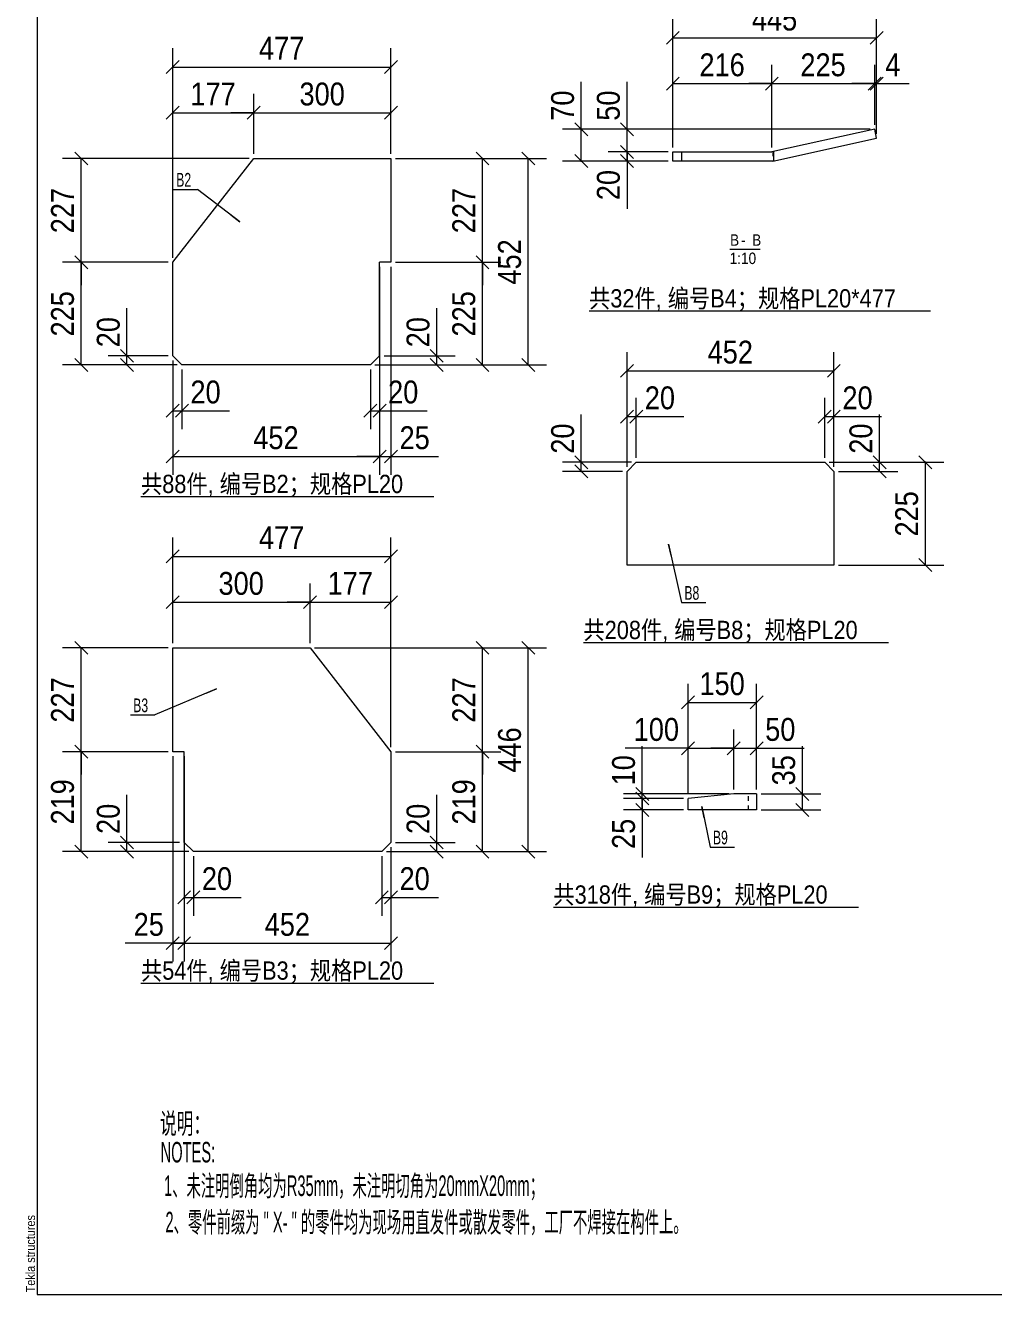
# Model space of a CAD drawing. Header units: inches. Extents: x 0 to 1938, y -2180 to 0.
# Drawn here: x 652.4 to 864, y -2180 to -1902.5 of the extents above; entities that cross this region are included whole.
import ezdxf

# ---------------------------------------------------------------- set-up
doc = ezdxf.new("R2010")
doc.units = ezdxf.units.IN
doc.header["$MEASUREMENT"] = 0
doc.linetypes.add('XKITLINE00', pattern=[0])
doc.linetypes.add('XKITLINE01', pattern=[4, 1, -1, 1, -1])
for name, color, linetype, lineweight in [('DrawingSheet', 5, 'Continuous', 0), ('OtherObjectType', 1, 'Continuous', 0), ('Part', 2, 'Continuous', 0), ('PartMark', 3, 'Continuous', 0), ('Z-DIMENSIONS', 1, 'Continuous', 0)]:
    doc.layers.add(name, color=color, linetype=linetype, lineweight=lineweight)
doc.styles.add('Arial', font='arial.ttf')
doc.styles.add('Arial Narrow', font='ARIAL.TTF')
doc.styles.add('romsim', font='ARIAL.TTF')
doc.styles.add('宋体', font='ARIAL.TTF')

# ---------------------------------------------------------------- blocks, each defined once
blk = doc.blocks.new('*A1977')
at = {"layer": 'Part', "color": 2, "linetype": 'XKITLINE00', "lineweight": 0}
for p, q in [((34.6, 230.7), (52.3, 253.4)), ((52.3, 253.4), (82.3, 253.4)), ((82.3, 253.4), (82.3, 230.7)), ((34.6, 210.25), (34.6, 230.7)), ((79.8, 210.25), (79.8, 230.7)), ((82.3, 230.7), (79.8, 230.7)), ((36.6, 208.25), (34.6, 210.25)), ((77.8, 208.25), (36.6, 208.25)), ((79.8, 210.25), (77.8, 208.25))]:
    blk.add_line(p, q, dxfattribs=at)
blk = doc.blocks.new('*A1978')
at = {"layer": 'Part', "color": 2, "linetype": 'XKITLINE00', "lineweight": 0}
for p, q in [((34.6, 123.7), (34.6, 146.4)), ((34.6, 146.4), (64.6, 146.4)), ((64.6, 146.4), (82.3, 123.7)), ((37.1, 123.7), (34.6, 123.7)), ((37.1, 103.85), (37.1, 123.7)), ((82.3, 123.7), (82.3, 103.85)), ((39.1, 101.85), (37.1, 103.85)), ((82.3, 103.85), (80.3, 101.85)), ((80.3, 101.85), (39.1, 101.85))]:
    blk.add_line(p, q, dxfattribs=at)
blk = doc.blocks.new('*A1979')
at = {"layer": 'Part', "color": 2, "linetype": 'XKITLINE00', "lineweight": 0}
for p, q in [((188.02, 259.78), (165.53, 254.82)), ((188.45, 257.82), (188.02, 259.78)), ((165.75, 252.82), (188.45, 257.82)), ((143.9, 252.82), (143.9, 254.82)), ((143.9, 254.82), (165.53, 254.82)), ((145.9, 252.82), (143.9, 252.82)), ((145.9, 252.82), (145.9, 254.82)), ((165.75, 252.82), (145.9, 252.82)), ((165.95, 252.87), (165.95, 254.92))]:
    blk.add_line(p, q, dxfattribs=at)
at = {"layer": 'Part', "color": 6, "linetype": 'XKITLINE01', "lineweight": 0}
blk.add_line((165.75, 254.87), (165.75, 252.82), dxfattribs=at)
blk = doc.blocks.new('*A1987')
at = {"layer": 'Part', "color": 2, "linetype": 'XKITLINE00', "lineweight": 0}
for p, q in [((133.9, 184.97), (135.9, 186.97)), ((135.9, 186.97), (177.1, 186.97)), ((177.1, 186.97), (179.1, 184.97)), ((133.9, 164.52), (133.9, 184.97)), ((179.1, 184.97), (179.1, 164.52)), ((179.1, 164.52), (133.9, 164.52))]:
    blk.add_line(p, q, dxfattribs=at)
blk = doc.blocks.new('*A1988')
at = {"layer": 'Part', "color": 2, "linetype": 'XKITLINE00', "lineweight": 0}
for p, q in [((157.22, 114.47), (147.22, 113.47)), ((162.22, 114.47), (157.22, 114.47)), ((162.22, 114.47), (162.22, 110.97)), ((147.22, 110.97), (147.22, 113.47)), ((162.22, 110.97), (147.22, 110.97))]:
    blk.add_line(p, q, dxfattribs=at)
at = {"layer": 'Part', "color": 6, "linetype": 'XKITLINE01', "lineweight": 0}
blk.add_line((160.42, 110.97), (160.42, 114.47), dxfattribs=at)
blk = doc.blocks.new('*A2003')
at = {"layer": 'DrawingSheet', "color": 5, "linetype": 'XKITLINE00', "lineweight": 0}
for p, q in [((5, 425), (5, 5)), ((5, 5), (635, 5))]:
    blk.add_line(p, q, dxfattribs=at)
at = {"layer": 'DrawingSheet', "color": 5, "style": 'Arial', "width": 0.85}
blk.add_text('Tekla structures', height=2, rotation=90, dxfattribs=at).set_placement((4.5, 5.5))
blk = doc.blocks.new('*A2004')
at = {"layer": 'OtherObjectType', "color": 7, "style": 'Arial'}
for s, width, p in [('说明：', 0.595, (31.8, 40.17)), ('NOTES:', 0.51, (31.95, 33.89)), ('1、未注明倒角均为R35mm，未注明切角为20mmX20mm；', 0.51, (32.7, 26.56)), ('2、零件前缀为 " X- " 的零件均为现场用直发件或散发零件，工厂不焊接在构件上。', 0.51, (33, 18.61))]:
    blk.add_text(s, height=4.5, dxfattribs=dict(at, width=width)).set_placement(p)
blk = doc.blocks.new('*A2022')
at = {"layer": 'OtherObjectType', "color": 6, "linetype": 'XKITLINE00', "lineweight": 0}
blk.add_line((27.66, 179.5), (91.64, 179.5), dxfattribs=at)
at = {"layer": 'OtherObjectType', "color": 3, "style": '宋体', "width": 0.85}
blk.add_text('共88件, 编号B2；规格PL20', height=4, dxfattribs=at).set_placement((27.66, 180.25))
blk = doc.blocks.new('*A2023')
at = {"layer": 'Z-DIMENSIONS', "color": 4, "linetype": 'XKITLINE00', "lineweight": 0}
for p, q in [((34.6, 209.25), (34.6, 194.25)), ((36.6, 207.25), (36.6, 194.25)), ((36.01, 199.66), (33.19, 196.84)), ((34.6, 198.25), (36.6, 198.25)), ((38.01, 199.66), (35.19, 196.84)), ((36.6, 198.25), (47.02, 198.25)), ((36.6, 198.25), (47.02, 198.25))]:
    blk.add_line(p, q, dxfattribs=at)
at = {"layer": 'Z-DIMENSIONS', "color": 7}
for p in [(34.6, 198.25), (36.6, 198.25)]:
    blk.add_point(p, dxfattribs=at)
at = {"layer": 'Z-DIMENSIONS', "color": 7, "style": 'Arial Narrow', "width": 0.85}
blk.add_text('20', height=5, dxfattribs=at).set_placement((38.47, 199.85))
blk = doc.blocks.new('*A2024')
at = {"layer": 'Z-DIMENSIONS', "color": 4, "linetype": 'XKITLINE00', "lineweight": 0}
for p, q in [((79.8, 209.25), (79.8, 194.25)), ((77.8, 207.25), (77.8, 194.25)), ((79.21, 199.66), (76.39, 196.84)), ((77.8, 198.25), (79.8, 198.25)), ((81.21, 199.66), (78.39, 196.84)), ((79.8, 198.25), (90.22, 198.25)), ((79.8, 198.25), (90.22, 198.25))]:
    blk.add_line(p, q, dxfattribs=at)
at = {"layer": 'Z-DIMENSIONS', "color": 7}
for p in [(77.8, 198.25), (79.8, 198.25)]:
    blk.add_point(p, dxfattribs=at)
at = {"layer": 'Z-DIMENSIONS', "color": 7, "style": 'Arial Narrow', "width": 0.85}
blk.add_text('20', height=5, dxfattribs=at).set_placement((81.67, 199.85))
blk = doc.blocks.new('*A2025')
at = {"layer": 'Z-DIMENSIONS', "color": 4, "linetype": 'XKITLINE00', "lineweight": 0}
for p, q in [((24.6, 210.25), (24.6, 220.67)), ((24.6, 210.25), (24.6, 220.67)), ((23.19, 211.66), (26.01, 208.84)), ((33.6, 210.25), (20.5, 210.25)), ((35.6, 208.25), (20.5, 208.25)), ((23.19, 209.66), (26.01, 206.84)), ((24.6, 208.25), (24.6, 210.25))]:
    blk.add_line(p, q, dxfattribs=at)
at = {"layer": 'Z-DIMENSIONS', "color": 7}
for p in [(24.6, 210.25), (24.6, 208.25)]:
    blk.add_point(p, dxfattribs=at)
at = {"layer": 'Z-DIMENSIONS', "color": 7, "style": 'Arial Narrow', "width": 0.85}
blk.add_text('20', height=5, rotation=90.0002, dxfattribs=at).set_placement((23, 212.12))
blk = doc.blocks.new('*A2026')
at = {"layer": 'Z-DIMENSIONS', "color": 4, "linetype": 'XKITLINE00', "lineweight": 0}
for p, q in [((92.3, 210.25), (92.3, 220.67)), ((92.3, 210.25), (92.3, 220.67)), ((90.89, 211.66), (93.71, 208.84)), ((78.8, 208.25), (96.3, 208.25)), ((80.8, 210.25), (96.3, 210.25)), ((90.89, 209.66), (93.71, 206.84)), ((92.3, 208.25), (92.3, 210.25))]:
    blk.add_line(p, q, dxfattribs=at)
at = {"layer": 'Z-DIMENSIONS', "color": 7}
for p in [(92.3, 210.25), (92.3, 208.25)]:
    blk.add_point(p, dxfattribs=at)
at = {"layer": 'Z-DIMENSIONS', "color": 7, "style": 'Arial Narrow', "width": 0.85}
blk.add_text('20', height=5, rotation=90.0002, dxfattribs=at).set_placement((90.7, 212.12))
blk = doc.blocks.new('*A2027')
at = {"layer": 'Z-DIMENSIONS', "color": 4, "linetype": 'XKITLINE00', "lineweight": 0}
for p, q in [((52.3, 254.4), (52.3, 267.5)), ((82.3, 254.4), (82.3, 267.5)), ((53.71, 264.81), (50.89, 261.99)), ((83.71, 264.81), (80.89, 261.99)), ((52.3, 263.4), (47.3, 263.4)), ((52.3, 263.4), (82.3, 263.4))]:
    blk.add_line(p, q, dxfattribs=at)
at = {"layer": 'Z-DIMENSIONS', "color": 7}
for p in [(52.3, 263.4), (82.3, 263.4)]:
    blk.add_point(p, dxfattribs=at)
at = {"layer": 'Z-DIMENSIONS', "color": 7, "style": 'Arial Narrow', "width": 0.85}
blk.add_text('300', height=5, dxfattribs=at).set_placement((62.3, 265))
blk = doc.blocks.new('*A2028')
at = {"layer": 'Z-DIMENSIONS', "color": 4, "linetype": 'XKITLINE00', "lineweight": 0}
for p, q in [((34.6, 231.7), (34.6, 267.5)), ((52.3, 254.4), (52.3, 267.5)), ((36.01, 264.81), (33.19, 261.99)), ((53.71, 264.81), (50.89, 261.99)), ((34.6, 263.4), (52.3, 263.4)), ((52.3, 263.4), (57.3, 263.4))]:
    blk.add_line(p, q, dxfattribs=at)
at = {"layer": 'Z-DIMENSIONS', "color": 7}
for p in [(34.6, 263.4), (52.3, 263.4)]:
    blk.add_point(p, dxfattribs=at)
at = {"layer": 'Z-DIMENSIONS', "color": 7, "style": 'Arial Narrow', "width": 0.85}
blk.add_text('177', height=5, dxfattribs=at).set_placement((38.45, 265))
blk = doc.blocks.new('*A2029')
at = {"layer": 'Z-DIMENSIONS', "color": 4, "linetype": 'XKITLINE00', "lineweight": 0}
for p, q in [((79.8, 229.7), (79.8, 184.25)), ((82.3, 229.7), (82.3, 184.25)), ((81.21, 189.66), (78.39, 186.84)), ((83.71, 189.66), (80.89, 186.84)), ((79.8, 188.25), (74.8, 188.25)), ((79.8, 188.25), (82.3, 188.25)), ((82.3, 188.25), (92.72, 188.25)), ((82.3, 188.25), (92.72, 188.25))]:
    blk.add_line(p, q, dxfattribs=at)
at = {"layer": 'Z-DIMENSIONS', "color": 7}
for p in [(79.8, 188.25), (82.3, 188.25)]:
    blk.add_point(p, dxfattribs=at)
at = {"layer": 'Z-DIMENSIONS', "color": 7, "style": 'Arial Narrow', "width": 0.85}
blk.add_text('25', height=5, dxfattribs=at).set_placement((84.17, 189.85))
blk = doc.blocks.new('*A2030')
at = {"layer": 'Z-DIMENSIONS', "color": 4, "linetype": 'XKITLINE00', "lineweight": 0}
for p, q in [((79.8, 229.7), (79.8, 184.25)), ((34.6, 209.25), (34.6, 184.25)), ((36.01, 189.66), (33.19, 186.84)), ((81.21, 189.66), (78.39, 186.84)), ((34.6, 188.25), (79.8, 188.25)), ((79.8, 188.25), (84.8, 188.25))]:
    blk.add_line(p, q, dxfattribs=at)
at = {"layer": 'Z-DIMENSIONS', "color": 7}
for p in [(34.6, 188.25), (79.8, 188.25)]:
    blk.add_point(p, dxfattribs=at)
at = {"layer": 'Z-DIMENSIONS', "color": 7, "style": 'Arial Narrow', "width": 0.85}
blk.add_text('452', height=5, dxfattribs=at).set_placement((52.2, 189.85))
blk = doc.blocks.new('*A2031')
at = {"layer": 'Z-DIMENSIONS', "color": 4, "linetype": 'XKITLINE00', "lineweight": 0}
for p, q in [((51.3, 253.4), (10.5, 253.4)), ((13.19, 254.81), (16.01, 251.99)), ((14.6, 230.7), (14.6, 253.4)), ((33.6, 230.7), (10.5, 230.7)), ((13.19, 232.11), (16.01, 229.29)), ((14.6, 230.7), (14.6, 225.7))]:
    blk.add_line(p, q, dxfattribs=at)
at = {"layer": 'Z-DIMENSIONS', "color": 7}
for p in [(14.6, 253.4), (14.6, 230.7)]:
    blk.add_point(p, dxfattribs=at)
at = {"layer": 'Z-DIMENSIONS', "color": 7, "style": 'Arial Narrow', "width": 0.85}
blk.add_text('227', height=5, rotation=90.0002, dxfattribs=at).set_placement((13, 237.05))
blk = doc.blocks.new('*A2032')
at = {"layer": 'Z-DIMENSIONS', "color": 4, "linetype": 'XKITLINE00', "lineweight": 0}
for p, q in [((14.6, 230.7), (14.6, 235.7)), ((33.6, 230.7), (10.5, 230.7)), ((13.19, 232.11), (16.01, 229.29)), ((14.6, 208.25), (14.6, 230.7)), ((35.6, 208.25), (10.5, 208.25)), ((13.19, 209.66), (16.01, 206.84))]:
    blk.add_line(p, q, dxfattribs=at)
at = {"layer": 'Z-DIMENSIONS', "color": 7}
for p in [(14.6, 230.7), (14.6, 208.25)]:
    blk.add_point(p, dxfattribs=at)
at = {"layer": 'Z-DIMENSIONS', "color": 7, "style": 'Arial Narrow', "width": 0.85}
blk.add_text('225', height=5, rotation=90.0002, dxfattribs=at).set_placement((13, 214.48))
blk = doc.blocks.new('*A2033')
at = {"layer": 'Z-DIMENSIONS', "color": 4, "linetype": 'XKITLINE00', "lineweight": 0}
for p, q in [((83.3, 253.4), (106.3, 253.4)), ((100.89, 254.81), (103.71, 251.99)), ((102.3, 230.7), (102.3, 253.4)), ((83.3, 230.7), (106.3, 230.7)), ((100.89, 232.11), (103.71, 229.29)), ((102.3, 230.7), (102.3, 225.7))]:
    blk.add_line(p, q, dxfattribs=at)
at = {"layer": 'Z-DIMENSIONS', "color": 7}
for p in [(102.3, 253.4), (102.3, 230.7)]:
    blk.add_point(p, dxfattribs=at)
at = {"layer": 'Z-DIMENSIONS', "color": 7, "style": 'Arial Narrow', "width": 0.85}
blk.add_text('227', height=5, rotation=90.0002, dxfattribs=at).set_placement((100.7, 237.05))
blk = doc.blocks.new('*A2034')
at = {"layer": 'Z-DIMENSIONS', "color": 4, "linetype": 'XKITLINE00', "lineweight": 0}
for p, q in [((102.3, 230.7), (102.3, 235.7)), ((83.3, 230.7), (106.3, 230.7)), ((100.89, 232.11), (103.71, 229.29)), ((102.3, 208.25), (102.3, 230.7)), ((78.8, 208.25), (106.3, 208.25)), ((100.89, 209.66), (103.71, 206.84))]:
    blk.add_line(p, q, dxfattribs=at)
at = {"layer": 'Z-DIMENSIONS', "color": 7}
for p in [(102.3, 230.7), (102.3, 208.25)]:
    blk.add_point(p, dxfattribs=at)
at = {"layer": 'Z-DIMENSIONS', "color": 7, "style": 'Arial Narrow', "width": 0.85}
blk.add_text('225', height=5, rotation=90.0002, dxfattribs=at).set_placement((100.7, 214.48))
blk = doc.blocks.new('*A2035')
at = {"layer": 'Z-DIMENSIONS', "color": 4, "linetype": 'XKITLINE00', "lineweight": 0}
for p, q in [((34.6, 231.7), (34.6, 277.5)), ((82.3, 254.4), (82.3, 277.5)), ((36.01, 274.81), (33.19, 271.99)), ((83.71, 274.81), (80.89, 271.99)), ((34.6, 273.4), (82.3, 273.4))]:
    blk.add_line(p, q, dxfattribs=at)
at = {"layer": 'Z-DIMENSIONS', "color": 7}
for p in [(34.6, 273.4), (82.3, 273.4)]:
    blk.add_point(p, dxfattribs=at)
at = {"layer": 'Z-DIMENSIONS', "color": 7, "style": 'Arial Narrow', "width": 0.85}
blk.add_text('477', height=5, dxfattribs=at).set_placement((53.45, 275))
blk = doc.blocks.new('*A2036')
at = {"layer": 'Z-DIMENSIONS', "color": 4, "linetype": 'XKITLINE00', "lineweight": 0}
for p, q in [((83.3, 253.4), (116.3, 253.4)), ((110.89, 254.81), (113.71, 251.99)), ((112.3, 208.25), (112.3, 253.4)), ((78.8, 208.25), (116.3, 208.25)), ((110.89, 209.66), (113.71, 206.84))]:
    blk.add_line(p, q, dxfattribs=at)
at = {"layer": 'Z-DIMENSIONS', "color": 7}
for p in [(112.3, 253.4), (112.3, 208.25)]:
    blk.add_point(p, dxfattribs=at)
at = {"layer": 'Z-DIMENSIONS', "color": 7, "style": 'Arial Narrow', "width": 0.85}
blk.add_text('452', height=5, rotation=90.0002, dxfattribs=at).set_placement((110.7, 225.83))
blk = doc.blocks.new('*A2037')
at = {"layer": 'PartMark', "color": 4, "linetype": 'XKITLINE00', "lineweight": 0}
for p, q in [((34.75, 246.64), (40.04, 246.64)), ((49.24, 239.54), (40.04, 246.64)), ((47.26, 241.07), (49.24, 239.54))]:
    blk.add_line(p, q, dxfattribs=at)
at = {"layer": 'PartMark', "color": 1, "style": 'romsim', "width": 0.6375}
blk.add_text('B2', height=3, dxfattribs=at).set_placement((35.35, 247.24))
blk = doc.blocks.new('*A2038')
at = {"layer": 'OtherObjectType', "color": 6, "linetype": 'XKITLINE00', "lineweight": 0}
blk.add_line((27.66, 73.1), (91.64, 73.1), dxfattribs=at)
at = {"layer": 'OtherObjectType', "color": 3, "style": '宋体', "width": 0.85}
blk.add_text('共54件, 编号B3；规格PL20', height=4, dxfattribs=at).set_placement((27.66, 73.85))
blk = doc.blocks.new('*A2039')
at = {"layer": 'Z-DIMENSIONS', "color": 4, "linetype": 'XKITLINE00', "lineweight": 0}
for p, q in [((37.1, 102.85), (37.1, 87.85)), ((39.1, 100.85), (39.1, 87.85)), ((38.51, 93.26), (35.69, 90.44)), ((37.1, 91.85), (39.1, 91.85)), ((40.51, 93.26), (37.69, 90.44)), ((39.1, 91.85), (49.52, 91.85)), ((39.1, 91.85), (49.52, 91.85))]:
    blk.add_line(p, q, dxfattribs=at)
at = {"layer": 'Z-DIMENSIONS', "color": 7}
for p in [(37.1, 91.85), (39.1, 91.85)]:
    blk.add_point(p, dxfattribs=at)
at = {"layer": 'Z-DIMENSIONS', "color": 7, "style": 'Arial Narrow', "width": 0.85}
blk.add_text('20', height=5, dxfattribs=at).set_placement((40.97, 93.45))
blk = doc.blocks.new('*A2040')
at = {"layer": 'Z-DIMENSIONS', "color": 4, "linetype": 'XKITLINE00', "lineweight": 0}
for p, q in [((82.3, 102.85), (82.3, 87.85)), ((80.3, 100.85), (80.3, 87.85)), ((81.71, 93.26), (78.89, 90.44)), ((80.3, 91.85), (82.3, 91.85)), ((83.71, 93.26), (80.89, 90.44)), ((82.3, 91.85), (92.72, 91.85)), ((82.3, 91.85), (92.72, 91.85))]:
    blk.add_line(p, q, dxfattribs=at)
at = {"layer": 'Z-DIMENSIONS', "color": 7}
for p in [(80.3, 91.85), (82.3, 91.85)]:
    blk.add_point(p, dxfattribs=at)
at = {"layer": 'Z-DIMENSIONS', "color": 7, "style": 'Arial Narrow', "width": 0.85}
blk.add_text('20', height=5, dxfattribs=at).set_placement((84.17, 93.45))
blk = doc.blocks.new('*A2041')
at = {"layer": 'Z-DIMENSIONS', "color": 4, "linetype": 'XKITLINE00', "lineweight": 0}
for p, q in [((24.6, 103.85), (24.6, 114.27)), ((24.6, 103.85), (24.6, 114.27)), ((36.1, 103.85), (20.5, 103.85)), ((23.19, 105.26), (26.01, 102.44)), ((23.19, 103.26), (26.01, 100.44)), ((24.6, 101.85), (24.6, 103.85)), ((38.1, 101.85), (20.5, 101.85))]:
    blk.add_line(p, q, dxfattribs=at)
at = {"layer": 'Z-DIMENSIONS', "color": 7}
for p in [(24.6, 103.85), (24.6, 101.85)]:
    blk.add_point(p, dxfattribs=at)
at = {"layer": 'Z-DIMENSIONS', "color": 7, "style": 'Arial Narrow', "width": 0.85}
blk.add_text('20', height=5, rotation=90.0002, dxfattribs=at).set_placement((23, 105.72))
blk = doc.blocks.new('*A2042')
at = {"layer": 'Z-DIMENSIONS', "color": 4, "linetype": 'XKITLINE00', "lineweight": 0}
for p, q in [((92.3, 103.85), (92.3, 114.27)), ((92.3, 103.85), (92.3, 114.27)), ((83.3, 103.85), (96.3, 103.85)), ((90.89, 105.26), (93.71, 102.44)), ((90.89, 103.26), (93.71, 100.44)), ((92.3, 101.85), (92.3, 103.85)), ((81.3, 101.85), (96.3, 101.85))]:
    blk.add_line(p, q, dxfattribs=at)
at = {"layer": 'Z-DIMENSIONS', "color": 7}
for p in [(92.3, 103.85), (92.3, 101.85)]:
    blk.add_point(p, dxfattribs=at)
at = {"layer": 'Z-DIMENSIONS', "color": 7, "style": 'Arial Narrow', "width": 0.85}
blk.add_text('20', height=5, rotation=90.0002, dxfattribs=at).set_placement((90.7, 105.72))
blk = doc.blocks.new('*A2043')
at = {"layer": 'Z-DIMENSIONS', "color": 4, "linetype": 'XKITLINE00', "lineweight": 0}
for p, q in [((64.6, 147.4), (64.6, 160.5)), ((82.3, 124.7), (82.3, 160.5)), ((64.6, 156.4), (59.6, 156.4)), ((66.01, 157.81), (63.19, 154.99)), ((64.6, 156.4), (82.3, 156.4)), ((83.71, 157.81), (80.89, 154.99))]:
    blk.add_line(p, q, dxfattribs=at)
at = {"layer": 'Z-DIMENSIONS', "color": 7}
for p in [(64.6, 156.4), (82.3, 156.4)]:
    blk.add_point(p, dxfattribs=at)
at = {"layer": 'Z-DIMENSIONS', "color": 7, "style": 'Arial Narrow', "width": 0.85}
blk.add_text('177', height=5, dxfattribs=at).set_placement((68.45, 158))
blk = doc.blocks.new('*A2044')
at = {"layer": 'Z-DIMENSIONS', "color": 4, "linetype": 'XKITLINE00', "lineweight": 0}
for p, q in [((34.6, 147.4), (34.6, 160.5)), ((64.6, 147.4), (64.6, 160.5)), ((36.01, 157.81), (33.19, 154.99)), ((34.6, 156.4), (64.6, 156.4)), ((66.01, 157.81), (63.19, 154.99)), ((64.6, 156.4), (69.6, 156.4))]:
    blk.add_line(p, q, dxfattribs=at)
at = {"layer": 'Z-DIMENSIONS', "color": 7}
for p in [(34.6, 156.4), (64.6, 156.4)]:
    blk.add_point(p, dxfattribs=at)
at = {"layer": 'Z-DIMENSIONS', "color": 7, "style": 'Arial Narrow', "width": 0.85}
blk.add_text('300', height=5, dxfattribs=at).set_placement((44.6, 158))
blk = doc.blocks.new('*A2045')
at = {"layer": 'Z-DIMENSIONS', "color": 4, "linetype": 'XKITLINE00', "lineweight": 0}
for p, q in [((37.1, 122.7), (37.1, 77.85)), ((82.3, 102.85), (82.3, 77.85)), ((38.51, 83.26), (35.69, 80.44)), ((83.71, 83.26), (80.89, 80.44)), ((37.1, 81.85), (32.1, 81.85)), ((37.1, 81.85), (82.3, 81.85))]:
    blk.add_line(p, q, dxfattribs=at)
at = {"layer": 'Z-DIMENSIONS', "color": 7}
for p in [(37.1, 81.85), (82.3, 81.85)]:
    blk.add_point(p, dxfattribs=at)
at = {"layer": 'Z-DIMENSIONS', "color": 7, "style": 'Arial Narrow', "width": 0.85}
blk.add_text('452', height=5, dxfattribs=at).set_placement((54.7, 83.45))
blk = doc.blocks.new('*A2046')
at = {"layer": 'Z-DIMENSIONS', "color": 4, "linetype": 'XKITLINE00', "lineweight": 0}
for p, q in [((34.6, 122.7), (34.6, 77.85)), ((37.1, 122.7), (37.1, 77.85)), ((36.01, 83.26), (33.19, 80.44)), ((38.51, 83.26), (35.69, 80.44)), ((34.6, 81.85), (24.18, 81.85)), ((34.6, 81.85), (24.18, 81.85)), ((34.6, 81.85), (37.1, 81.85)), ((37.1, 81.85), (42.1, 81.85))]:
    blk.add_line(p, q, dxfattribs=at)
at = {"layer": 'Z-DIMENSIONS', "color": 7}
for p in [(34.6, 81.85), (37.1, 81.85)]:
    blk.add_point(p, dxfattribs=at)
at = {"layer": 'Z-DIMENSIONS', "color": 7, "style": 'Arial Narrow', "width": 0.85}
blk.add_text('25', height=5, dxfattribs=at).set_placement((26.06, 83.45))
blk = doc.blocks.new('*A2047')
at = {"layer": 'Z-DIMENSIONS', "color": 4, "linetype": 'XKITLINE00', "lineweight": 0}
for p, q in [((13.19, 147.81), (16.01, 144.99)), ((33.6, 146.4), (10.5, 146.4)), ((14.6, 123.7), (14.6, 146.4)), ((13.19, 125.11), (16.01, 122.29)), ((33.6, 123.7), (10.5, 123.7)), ((14.6, 123.7), (14.6, 118.7))]:
    blk.add_line(p, q, dxfattribs=at)
at = {"layer": 'Z-DIMENSIONS', "color": 7}
for p in [(14.6, 146.4), (14.6, 123.7)]:
    blk.add_point(p, dxfattribs=at)
at = {"layer": 'Z-DIMENSIONS', "color": 7, "style": 'Arial Narrow', "width": 0.85}
blk.add_text('227', height=5, rotation=90.0002, dxfattribs=at).set_placement((13, 130.05))
blk = doc.blocks.new('*A2048')
at = {"layer": 'Z-DIMENSIONS', "color": 4, "linetype": 'XKITLINE00', "lineweight": 0}
for p, q in [((14.6, 123.7), (14.6, 128.7)), ((13.19, 125.11), (16.01, 122.29)), ((33.6, 123.7), (10.5, 123.7)), ((14.6, 101.85), (14.6, 123.7)), ((13.19, 103.26), (16.01, 100.44)), ((38.1, 101.85), (10.5, 101.85))]:
    blk.add_line(p, q, dxfattribs=at)
at = {"layer": 'Z-DIMENSIONS', "color": 7}
for p in [(14.6, 123.7), (14.6, 101.85)]:
    blk.add_point(p, dxfattribs=at)
at = {"layer": 'Z-DIMENSIONS', "color": 7, "style": 'Arial Narrow', "width": 0.85}
blk.add_text('219', height=5, rotation=90.0002, dxfattribs=at).set_placement((13, 107.78))
blk = doc.blocks.new('*A2049')
at = {"layer": 'Z-DIMENSIONS', "color": 4, "linetype": 'XKITLINE00', "lineweight": 0}
for p, q in [((100.89, 147.81), (103.71, 144.99)), ((65.6, 146.4), (106.3, 146.4)), ((102.3, 123.7), (102.3, 146.4)), ((100.89, 125.11), (103.71, 122.29)), ((83.3, 123.7), (106.3, 123.7)), ((102.3, 123.7), (102.3, 118.7))]:
    blk.add_line(p, q, dxfattribs=at)
at = {"layer": 'Z-DIMENSIONS', "color": 7}
for p in [(102.3, 146.4), (102.3, 123.7)]:
    blk.add_point(p, dxfattribs=at)
at = {"layer": 'Z-DIMENSIONS', "color": 7, "style": 'Arial Narrow', "width": 0.85}
blk.add_text('227', height=5, rotation=90.0002, dxfattribs=at).set_placement((100.7, 130.05))
blk = doc.blocks.new('*A2050')
at = {"layer": 'Z-DIMENSIONS', "color": 4, "linetype": 'XKITLINE00', "lineweight": 0}
for p, q in [((102.3, 123.7), (102.3, 128.7)), ((100.89, 125.11), (103.71, 122.29)), ((83.3, 123.7), (106.3, 123.7)), ((102.3, 101.85), (102.3, 123.7)), ((100.89, 103.26), (103.71, 100.44)), ((81.3, 101.85), (106.3, 101.85))]:
    blk.add_line(p, q, dxfattribs=at)
at = {"layer": 'Z-DIMENSIONS', "color": 7}
for p in [(102.3, 123.7), (102.3, 101.85)]:
    blk.add_point(p, dxfattribs=at)
at = {"layer": 'Z-DIMENSIONS', "color": 7, "style": 'Arial Narrow', "width": 0.85}
blk.add_text('219', height=5, rotation=90.0002, dxfattribs=at).set_placement((100.7, 107.78))
blk = doc.blocks.new('*A2051')
at = {"layer": 'Z-DIMENSIONS', "color": 4, "linetype": 'XKITLINE00', "lineweight": 0}
for p, q in [((34.6, 147.4), (34.6, 170.5)), ((82.3, 124.7), (82.3, 170.5)), ((36.01, 167.81), (33.19, 164.99)), ((83.71, 167.81), (80.89, 164.99)), ((34.6, 166.4), (82.3, 166.4))]:
    blk.add_line(p, q, dxfattribs=at)
at = {"layer": 'Z-DIMENSIONS', "color": 7}
for p in [(34.6, 166.4), (82.3, 166.4)]:
    blk.add_point(p, dxfattribs=at)
at = {"layer": 'Z-DIMENSIONS', "color": 7, "style": 'Arial Narrow', "width": 0.85}
blk.add_text('477', height=5, dxfattribs=at).set_placement((53.45, 168))
blk = doc.blocks.new('*A2052')
at = {"layer": 'Z-DIMENSIONS', "color": 4, "linetype": 'XKITLINE00', "lineweight": 0}
for p, q in [((110.89, 147.81), (113.71, 144.99)), ((65.6, 146.4), (116.3, 146.4)), ((112.3, 101.85), (112.3, 146.4)), ((110.89, 103.26), (113.71, 100.44)), ((81.3, 101.85), (116.3, 101.85))]:
    blk.add_line(p, q, dxfattribs=at)
at = {"layer": 'Z-DIMENSIONS', "color": 7}
for p in [(112.3, 146.4), (112.3, 101.85)]:
    blk.add_point(p, dxfattribs=at)
at = {"layer": 'Z-DIMENSIONS', "color": 7, "style": 'Arial Narrow', "width": 0.85}
blk.add_text('446', height=5, rotation=90.0002, dxfattribs=at).set_placement((110.7, 119.13))
blk = doc.blocks.new('*A2053')
at = {"layer": 'PartMark', "color": 4, "linetype": 'XKITLINE00', "lineweight": 0}
for p, q in [((44.17, 137.46), (30.65, 131.74)), ((41.87, 136.49), (44.17, 137.46)), ((25.35, 131.74), (30.65, 131.74))]:
    blk.add_line(p, q, dxfattribs=at)
at = {"layer": 'PartMark', "color": 1, "style": 'romsim', "width": 0.6375}
blk.add_text('B3', height=3, dxfattribs=at).set_placement((25.95, 132.34))
blk = doc.blocks.new('*A2054')
at = {"layer": 'OtherObjectType', "color": 6, "linetype": 'XKITLINE00', "lineweight": 0}
blk.add_line((125.6, 220.07), (200.25, 220.07), dxfattribs=at)
at = {"layer": 'OtherObjectType', "color": 3, "style": '宋体', "width": 0.85}
blk.add_text('共32件, 编号B4；规格PL20*477', height=4, dxfattribs=at).set_placement((125.6, 220.82))
blk = doc.blocks.new('*A2055')
at = {"layer": 'Z-DIMENSIONS', "color": 4, "linetype": 'XKITLINE00', "lineweight": 0}
for p, q in [((123.9, 259.78), (123.9, 270.19)), ((123.9, 259.78), (123.9, 270.19)), ((122.49, 261.19), (125.31, 258.36)), ((187.02, 259.78), (119.8, 259.78)), ((123.9, 252.82), (123.9, 259.78)), ((142.9, 252.82), (119.8, 252.82)), ((122.49, 254.24), (125.31, 251.41))]:
    blk.add_line(p, q, dxfattribs=at)
at = {"layer": 'Z-DIMENSIONS', "color": 7}
for p in [(123.9, 259.78), (123.9, 252.82)]:
    blk.add_point(p, dxfattribs=at)
at = {"layer": 'Z-DIMENSIONS', "color": 7, "style": 'Arial Narrow', "width": 0.85}
blk.add_text('70', height=5, rotation=90.0002, dxfattribs=at).set_placement((122.3, 261.65))
blk = doc.blocks.new('*A2056')
at = {"layer": 'Z-DIMENSIONS', "color": 4, "linetype": 'XKITLINE00', "lineweight": 0}
for p, q in [((133.9, 254.82), (133.9, 259.82)), ((132.49, 256.24), (135.31, 253.41)), ((142.9, 254.82), (129.8, 254.82)), ((142.9, 252.82), (129.8, 252.82)), ((132.49, 254.24), (135.31, 251.41)), ((133.9, 252.82), (133.9, 254.82)), ((133.9, 252.82), (133.9, 242.41)), ((133.9, 252.82), (133.9, 242.41))]:
    blk.add_line(p, q, dxfattribs=at)
at = {"layer": 'Z-DIMENSIONS', "color": 7}
for p in [(133.9, 254.82), (133.9, 252.82)]:
    blk.add_point(p, dxfattribs=at)
at = {"layer": 'Z-DIMENSIONS', "color": 7, "style": 'Arial Narrow', "width": 0.85}
blk.add_text('20', height=5, rotation=90.0002, dxfattribs=at).set_placement((132.3, 244.28))
blk = doc.blocks.new('*A2057')
at = {"layer": 'Z-DIMENSIONS', "color": 4, "linetype": 'XKITLINE00', "lineweight": 0}
for p, q in [((133.9, 259.78), (133.9, 270.19)), ((133.9, 259.78), (133.9, 270.19)), ((132.49, 261.19), (135.31, 258.36)), ((187.02, 259.78), (129.8, 259.78)), ((133.9, 254.82), (133.9, 259.78)), ((132.49, 256.24), (135.31, 253.41)), ((142.9, 254.82), (129.8, 254.82)), ((133.9, 254.82), (133.9, 249.82))]:
    blk.add_line(p, q, dxfattribs=at)
at = {"layer": 'Z-DIMENSIONS', "color": 7}
for p in [(133.9, 259.78), (133.9, 254.82)]:
    blk.add_point(p, dxfattribs=at)
at = {"layer": 'Z-DIMENSIONS', "color": 7, "style": 'Arial Narrow', "width": 0.85}
blk.add_text('50', height=5, rotation=90.0002, dxfattribs=at).set_placement((132.3, 261.65))
blk = doc.blocks.new('*A2058')
at = {"layer": 'Z-DIMENSIONS', "color": 4, "linetype": 'XKITLINE00', "lineweight": 0}
for p, q in [((143.9, 255.82), (143.9, 283.88)), ((188.45, 258.82), (188.45, 283.88)), ((145.31, 281.19), (142.49, 278.36)), ((189.86, 281.19), (187.04, 278.36)), ((143.9, 279.78), (188.45, 279.78))]:
    blk.add_line(p, q, dxfattribs=at)
at = {"layer": 'Z-DIMENSIONS', "color": 7}
for p in [(143.9, 279.78), (188.45, 279.78)]:
    blk.add_point(p, dxfattribs=at)
at = {"layer": 'Z-DIMENSIONS', "color": 7, "style": 'Arial Narrow', "width": 0.85}
blk.add_text('445', height=5, dxfattribs=at).set_placement((161.18, 281.38))
blk = doc.blocks.new('*A2059')
at = {"layer": 'Z-DIMENSIONS', "color": 4, "linetype": 'XKITLINE00', "lineweight": 0}
for p, q in [((143.9, 255.82), (143.9, 273.88)), ((165.53, 255.82), (165.53, 273.88)), ((145.31, 271.19), (142.49, 268.36)), ((143.9, 269.78), (165.53, 269.78)), ((166.95, 271.19), (164.12, 268.36)), ((165.53, 269.78), (170.53, 269.78))]:
    blk.add_line(p, q, dxfattribs=at)
at = {"layer": 'Z-DIMENSIONS', "color": 7}
for p in [(143.9, 269.78), (165.53, 269.78)]:
    blk.add_point(p, dxfattribs=at)
at = {"layer": 'Z-DIMENSIONS', "color": 7, "style": 'Arial Narrow', "width": 0.85}
blk.add_text('216', height=5, dxfattribs=at).set_placement((149.72, 271.38))
blk = doc.blocks.new('*A2060')
at = {"layer": 'Z-DIMENSIONS', "color": 4, "linetype": 'XKITLINE00', "lineweight": 0}
for p, q in [((165.53, 255.82), (165.53, 273.88)), ((188.02, 260.78), (188.02, 273.88)), ((165.53, 269.78), (160.53, 269.78)), ((166.95, 271.19), (164.12, 268.36)), ((165.53, 269.78), (188.02, 269.78)), ((189.43, 271.19), (186.61, 268.36)), ((188.02, 269.78), (193.02, 269.78))]:
    blk.add_line(p, q, dxfattribs=at)
at = {"layer": 'Z-DIMENSIONS', "color": 7}
for p in [(165.53, 269.78), (188.02, 269.78)]:
    blk.add_point(p, dxfattribs=at)
at = {"layer": 'Z-DIMENSIONS', "color": 7, "style": 'Arial Narrow', "width": 0.85}
blk.add_text('225', height=5, dxfattribs=at).set_placement((171.78, 271.38))
blk = doc.blocks.new('*A2061')
at = {"layer": 'Z-DIMENSIONS', "color": 4, "linetype": 'XKITLINE00', "lineweight": 0}
for p, q in [((188.02, 260.78), (188.02, 273.88)), ((188.45, 258.82), (188.45, 273.88)), ((188.02, 269.78), (183.02, 269.78)), ((189.43, 271.19), (186.61, 268.36)), ((189.86, 271.19), (187.04, 268.36)), ((188.02, 269.78), (188.45, 269.78)), ((188.45, 269.78), (195.53, 269.78)), ((188.45, 269.78), (195.53, 269.78))]:
    blk.add_line(p, q, dxfattribs=at)
at = {"layer": 'Z-DIMENSIONS', "color": 7}
for p in [(188.02, 269.78), (188.45, 269.78)]:
    blk.add_point(p, dxfattribs=at)
at = {"layer": 'Z-DIMENSIONS', "color": 7, "style": 'Arial Narrow', "width": 0.85}
blk.add_text('4', height=5, dxfattribs=at).set_placement((190.32, 271.38))
blk = doc.blocks.new('*A2062')
at = {"layer": 'OtherObjectType', "color": 6, "linetype": 'XKITLINE00', "lineweight": 0}
blk.add_line((156.33, 233.57), (162.99, 233.57), dxfattribs=at)
at = {"layer": 'OtherObjectType', "color": 6, "style": 'Arial Narrow', "width": 0.85}
for s, p in [('B', (156.41, 234.32)), ('B', (161.24, 234.32)), ('-', (158.83, 234.32)), ('1:10', (156.33, 230.32))]:
    blk.add_text(s, height=2.5, dxfattribs=at).set_placement(p)
blk = doc.blocks.new('*A2152')
at = {"layer": 'OtherObjectType', "color": 6, "linetype": 'XKITLINE00', "lineweight": 0}
blk.add_line((124.37, 147.57), (191.03, 147.57), dxfattribs=at)
at = {"layer": 'OtherObjectType', "color": 3, "style": '宋体', "width": 0.85}
blk.add_text('共208件, 编号B8；规格PL20', height=4, dxfattribs=at).set_placement((124.37, 148.32))
blk = doc.blocks.new('*A2153')
at = {"layer": 'Z-DIMENSIONS', "color": 4, "linetype": 'XKITLINE00', "lineweight": 0}
for p, q in [((177.1, 187.97), (177.1, 201.07)), ((179.1, 185.97), (179.1, 201.07)), ((178.51, 198.39), (175.69, 195.56)), ((180.51, 198.39), (177.69, 195.56)), ((177.1, 196.97), (179.1, 196.97)), ((179.1, 196.97), (189.52, 196.97)), ((179.1, 196.97), (189.52, 196.97))]:
    blk.add_line(p, q, dxfattribs=at)
at = {"layer": 'Z-DIMENSIONS', "color": 7}
for p in [(177.1, 196.97), (179.1, 196.97)]:
    blk.add_point(p, dxfattribs=at)
at = {"layer": 'Z-DIMENSIONS', "color": 7, "style": 'Arial Narrow', "width": 0.85}
blk.add_text('20', height=5, dxfattribs=at).set_placement((180.97, 198.57))
blk = doc.blocks.new('*A2154')
at = {"layer": 'Z-DIMENSIONS', "color": 4, "linetype": 'XKITLINE00', "lineweight": 0}
for p, q in [((133.9, 185.97), (133.9, 201.07)), ((135.9, 187.97), (135.9, 201.07)), ((135.31, 198.39), (132.49, 195.56)), ((137.31, 198.39), (134.49, 195.56)), ((133.9, 196.97), (135.9, 196.97)), ((135.9, 196.97), (146.32, 196.97)), ((135.9, 196.97), (146.32, 196.97))]:
    blk.add_line(p, q, dxfattribs=at)
at = {"layer": 'Z-DIMENSIONS', "color": 7}
for p in [(133.9, 196.97), (135.9, 196.97)]:
    blk.add_point(p, dxfattribs=at)
at = {"layer": 'Z-DIMENSIONS', "color": 7, "style": 'Arial Narrow', "width": 0.85}
blk.add_text('20', height=5, dxfattribs=at).set_placement((137.77, 198.57))
blk = doc.blocks.new('*A2155')
at = {"layer": 'Z-DIMENSIONS', "color": 4, "linetype": 'XKITLINE00', "lineweight": 0}
for p, q in [((123.9, 186.97), (123.9, 197.39)), ((123.9, 186.97), (123.9, 197.39)), ((134.9, 186.97), (119.8, 186.97)), ((122.49, 188.39), (125.31, 185.56)), ((122.49, 186.39), (125.31, 183.56)), ((123.9, 184.97), (123.9, 186.97)), ((132.9, 184.97), (119.8, 184.97))]:
    blk.add_line(p, q, dxfattribs=at)
at = {"layer": 'Z-DIMENSIONS', "color": 7}
for p in [(123.9, 186.97), (123.9, 184.97)]:
    blk.add_point(p, dxfattribs=at)
at = {"layer": 'Z-DIMENSIONS', "color": 7, "style": 'Arial Narrow', "width": 0.85}
blk.add_text('20', height=5, rotation=90.0002, dxfattribs=at).set_placement((122.3, 188.85))
blk = doc.blocks.new('*A2156')
at = {"layer": 'Z-DIMENSIONS', "color": 4, "linetype": 'XKITLINE00', "lineweight": 0}
for p, q in [((189.1, 186.97), (189.1, 197.39)), ((189.1, 186.97), (189.1, 197.39)), ((178.1, 186.97), (193.1, 186.97)), ((187.69, 188.39), (190.51, 185.56)), ((187.69, 186.39), (190.51, 183.56)), ((189.1, 184.97), (189.1, 186.97)), ((180.1, 184.97), (193.1, 184.97))]:
    blk.add_line(p, q, dxfattribs=at)
at = {"layer": 'Z-DIMENSIONS', "color": 7}
for p in [(189.1, 186.97), (189.1, 184.97)]:
    blk.add_point(p, dxfattribs=at)
at = {"layer": 'Z-DIMENSIONS', "color": 7, "style": 'Arial Narrow', "width": 0.85}
blk.add_text('20', height=5, rotation=90.0002, dxfattribs=at).set_placement((187.5, 188.85))
blk = doc.blocks.new('*A2157')
at = {"layer": 'Z-DIMENSIONS', "color": 4, "linetype": 'XKITLINE00', "lineweight": 0}
for p, q in [((133.9, 185.97), (133.9, 211.07)), ((179.1, 185.97), (179.1, 211.07)), ((135.31, 208.39), (132.49, 205.56)), ((180.51, 208.39), (177.69, 205.56)), ((133.9, 206.97), (179.1, 206.97))]:
    blk.add_line(p, q, dxfattribs=at)
at = {"layer": 'Z-DIMENSIONS', "color": 7}
for p in [(133.9, 206.97), (179.1, 206.97)]:
    blk.add_point(p, dxfattribs=at)
at = {"layer": 'Z-DIMENSIONS', "color": 7, "style": 'Arial Narrow', "width": 0.85}
blk.add_text('452', height=5, dxfattribs=at).set_placement((151.5, 208.57))
blk = doc.blocks.new('*A2158')
at = {"layer": 'Z-DIMENSIONS', "color": 4, "linetype": 'XKITLINE00', "lineweight": 0}
for p, q in [((178.1, 186.97), (203.1, 186.97)), ((197.69, 188.39), (200.51, 185.56)), ((199.1, 164.52), (199.1, 186.97)), ((180.1, 164.52), (203.1, 164.52)), ((197.69, 165.94), (200.51, 163.11))]:
    blk.add_line(p, q, dxfattribs=at)
at = {"layer": 'Z-DIMENSIONS', "color": 7}
for p in [(199.1, 186.97), (199.1, 164.52)]:
    blk.add_point(p, dxfattribs=at)
at = {"layer": 'Z-DIMENSIONS', "color": 7, "style": 'Arial Narrow', "width": 0.85}
blk.add_text('225', height=5, rotation=90.0002, dxfattribs=at).set_placement((197.5, 170.75))
blk = doc.blocks.new('*A2159')
at = {"layer": 'PartMark', "color": 4, "linetype": 'XKITLINE00', "lineweight": 0}
for p, q in [((142.97, 169.04), (145.82, 156.32)), ((143.52, 166.6), (142.97, 169.04)), ((145.82, 156.32), (151.11, 156.32))]:
    blk.add_line(p, q, dxfattribs=at)
at = {"layer": 'PartMark', "color": 1, "style": 'romsim', "width": 0.6375}
blk.add_text('B8', height=3, dxfattribs=at).set_placement((146.42, 156.92))
blk = doc.blocks.new('*A2160')
at = {"layer": 'OtherObjectType', "color": 6, "linetype": 'XKITLINE00', "lineweight": 0}
blk.add_line((117.8, 89.72), (184.45, 89.72), dxfattribs=at)
at = {"layer": 'OtherObjectType', "color": 3, "style": '宋体', "width": 0.85}
blk.add_text('共318件, 编号B9；规格PL20', height=4, dxfattribs=at).set_placement((117.8, 90.47))
blk = doc.blocks.new('*A2161')
at = {"layer": 'Z-DIMENSIONS', "color": 4, "linetype": 'XKITLINE00', "lineweight": 0}
for p, q in [((172.22, 114.47), (172.22, 124.88)), ((172.22, 114.47), (172.22, 124.88)), ((163.22, 114.47), (176.22, 114.47)), ((170.8, 115.88), (173.63, 113.05)), ((172.22, 110.97), (172.22, 114.47)), ((170.8, 112.38), (173.63, 109.55)), ((163.22, 110.97), (176.22, 110.97))]:
    blk.add_line(p, q, dxfattribs=at)
at = {"layer": 'Z-DIMENSIONS', "color": 7}
for p in [(172.22, 114.47), (172.22, 110.97)]:
    blk.add_point(p, dxfattribs=at)
at = {"layer": 'Z-DIMENSIONS', "color": 7, "style": 'Arial Narrow', "width": 0.85}
blk.add_text('35', height=5, rotation=90.0002, dxfattribs=at).set_placement((170.62, 116.34))
blk = doc.blocks.new('*A2162')
at = {"layer": 'Z-DIMENSIONS', "color": 4, "linetype": 'XKITLINE00', "lineweight": 0}
for p, q in [((147.22, 114.47), (147.22, 138.57)), ((162.22, 115.47), (162.22, 138.57)), ((148.63, 135.88), (145.8, 133.05)), ((147.22, 134.47), (162.22, 134.47)), ((163.63, 135.88), (160.8, 133.05))]:
    blk.add_line(p, q, dxfattribs=at)
at = {"layer": 'Z-DIMENSIONS', "color": 7}
for p in [(147.22, 134.47), (162.22, 134.47)]:
    blk.add_point(p, dxfattribs=at)
at = {"layer": 'Z-DIMENSIONS', "color": 7, "style": 'Arial Narrow', "width": 0.85}
blk.add_text('150', height=5, dxfattribs=at).set_placement((149.72, 136.07))
blk = doc.blocks.new('*A2163')
at = {"layer": 'Z-DIMENSIONS', "color": 4, "linetype": 'XKITLINE00', "lineweight": 0}
for p, q in [((137.22, 113.47), (137.22, 118.47)), ((135.8, 114.88), (138.63, 112.05)), ((146.22, 113.47), (133.12, 113.47)), ((135.8, 112.38), (138.63, 109.55)), ((137.22, 110.97), (137.22, 113.47)), ((146.22, 110.97), (133.12, 110.97)), ((137.22, 110.97), (137.22, 100.55)), ((137.22, 110.97), (137.22, 100.55))]:
    blk.add_line(p, q, dxfattribs=at)
at = {"layer": 'Z-DIMENSIONS', "color": 7}
for p in [(137.22, 113.47), (137.22, 110.97)]:
    blk.add_point(p, dxfattribs=at)
at = {"layer": 'Z-DIMENSIONS', "color": 7, "style": 'Arial Narrow', "width": 0.85}
blk.add_text('25', height=5, rotation=90.0002, dxfattribs=at).set_placement((135.62, 102.43))
blk = doc.blocks.new('*A2164')
at = {"layer": 'Z-DIMENSIONS', "color": 4, "linetype": 'XKITLINE00', "lineweight": 0}
for p, q in [((137.22, 114.47), (137.22, 124.88)), ((137.22, 114.47), (137.22, 124.88)), ((156.22, 114.47), (133.12, 114.47)), ((135.8, 115.88), (138.63, 113.05)), ((135.8, 114.88), (138.63, 112.05)), ((137.22, 113.47), (137.22, 114.47)), ((146.22, 113.47), (133.12, 113.47)), ((137.22, 113.47), (137.22, 108.47))]:
    blk.add_line(p, q, dxfattribs=at)
at = {"layer": 'Z-DIMENSIONS', "color": 7}
for p in [(137.22, 114.47), (137.22, 113.47)]:
    blk.add_point(p, dxfattribs=at)
at = {"layer": 'Z-DIMENSIONS', "color": 7, "style": 'Arial Narrow', "width": 0.85}
blk.add_text('10', height=5, rotation=90.0002, dxfattribs=at).set_placement((135.62, 116.34))
blk = doc.blocks.new('*A2165')
at = {"layer": 'Z-DIMENSIONS', "color": 4, "linetype": 'XKITLINE00', "lineweight": 0}
for p, q in [((147.22, 114.47), (147.22, 128.57)), ((157.22, 115.47), (157.22, 128.57)), ((148.63, 125.88), (145.8, 123.05)), ((158.63, 125.88), (155.8, 123.05)), ((147.22, 124.47), (133.47, 124.47)), ((147.22, 124.47), (133.47, 124.47)), ((147.22, 124.47), (157.22, 124.47)), ((157.22, 124.47), (162.22, 124.47))]:
    blk.add_line(p, q, dxfattribs=at)
at = {"layer": 'Z-DIMENSIONS', "color": 7}
for p in [(147.22, 124.47), (157.22, 124.47)]:
    blk.add_point(p, dxfattribs=at)
at = {"layer": 'Z-DIMENSIONS', "color": 7, "style": 'Arial Narrow', "width": 0.85}
blk.add_text('100', height=5, dxfattribs=at).set_placement((135.35, 126.07))
blk = doc.blocks.new('*A2166')
at = {"layer": 'Z-DIMENSIONS', "color": 4, "linetype": 'XKITLINE00', "lineweight": 0}
for p, q in [((157.22, 115.47), (157.22, 128.57)), ((162.22, 115.47), (162.22, 128.57)), ((158.63, 125.88), (155.8, 123.05)), ((163.63, 125.88), (160.8, 123.05)), ((157.22, 124.47), (152.22, 124.47)), ((157.22, 124.47), (162.22, 124.47)), ((162.22, 124.47), (172.63, 124.47)), ((162.22, 124.47), (172.63, 124.47))]:
    blk.add_line(p, q, dxfattribs=at)
at = {"layer": 'Z-DIMENSIONS', "color": 7}
for p in [(157.22, 124.47), (162.22, 124.47)]:
    blk.add_point(p, dxfattribs=at)
at = {"layer": 'Z-DIMENSIONS', "color": 7, "style": 'Arial Narrow', "width": 0.85}
blk.add_text('50', height=5, dxfattribs=at).set_placement((164.09, 126.07))
blk = doc.blocks.new('*A2167')
at = {"layer": 'PartMark', "color": 4, "linetype": 'XKITLINE00', "lineweight": 0}
for p, q in [((150.25, 111.7), (152.06, 102.84)), ((150.75, 109.25), (150.25, 111.7)), ((152.06, 102.84), (157.35, 102.84))]:
    blk.add_line(p, q, dxfattribs=at)
at = {"layer": 'PartMark', "color": 1, "style": 'romsim', "width": 0.6375}
blk.add_text('B9', height=3, dxfattribs=at).set_placement((152.66, 103.44))
blk = doc.blocks.new('P详图~010 (PL20mm零件图1)')
at = {"lineweight": 0}
for name in ['*A2003', '*A2058', '*A2035', '*A2059', '*A2060', '*A2061', '*A2028', '*A2027', '*A2055', '*A2057', '*A2056', '*A1979', '*A2031', '*A1977', '*A2036', '*A2033', '*A2062', '*A2032', '*A2034', '*A2030', '*A2029', '*A2054', '*A2025', '*A2026', '*A2157', '*A2023', '*A2024', '*A2154', '*A2153', '*A2155', '*A2156', '*A1987', '*A2158', '*A2022', '*A2051', '*A2044', '*A2043', '*A2152', '*A2047', '*A2049', '*A2052', '*A1978', '*A2162', '*A2165', '*A2166', '*A2048', '*A2050', '*A2164', '*A2161', '*A2046', '*A2045', '*A2163', '*A2041', '*A2042', '*A1988', '*A2039', '*A2040', '*A2160', '*A2038', '*A2004']:
    blk.add_blockref(name, (0, 0), dxfattribs=at)
at = {"layer": 'PartMark', "lineweight": 0}
for name in ['*A2037', '*A2159', '*A2053', '*A2167']:
    blk.add_blockref(name, (0, 0), dxfattribs=at)

msp = doc.modelspace()

# ---------------------------------------------------------------- block references
msp.add_blockref('P详图~010 (PL20mm零件图1)', (650, -2185))

doc.saveas('drawing.dxf')
